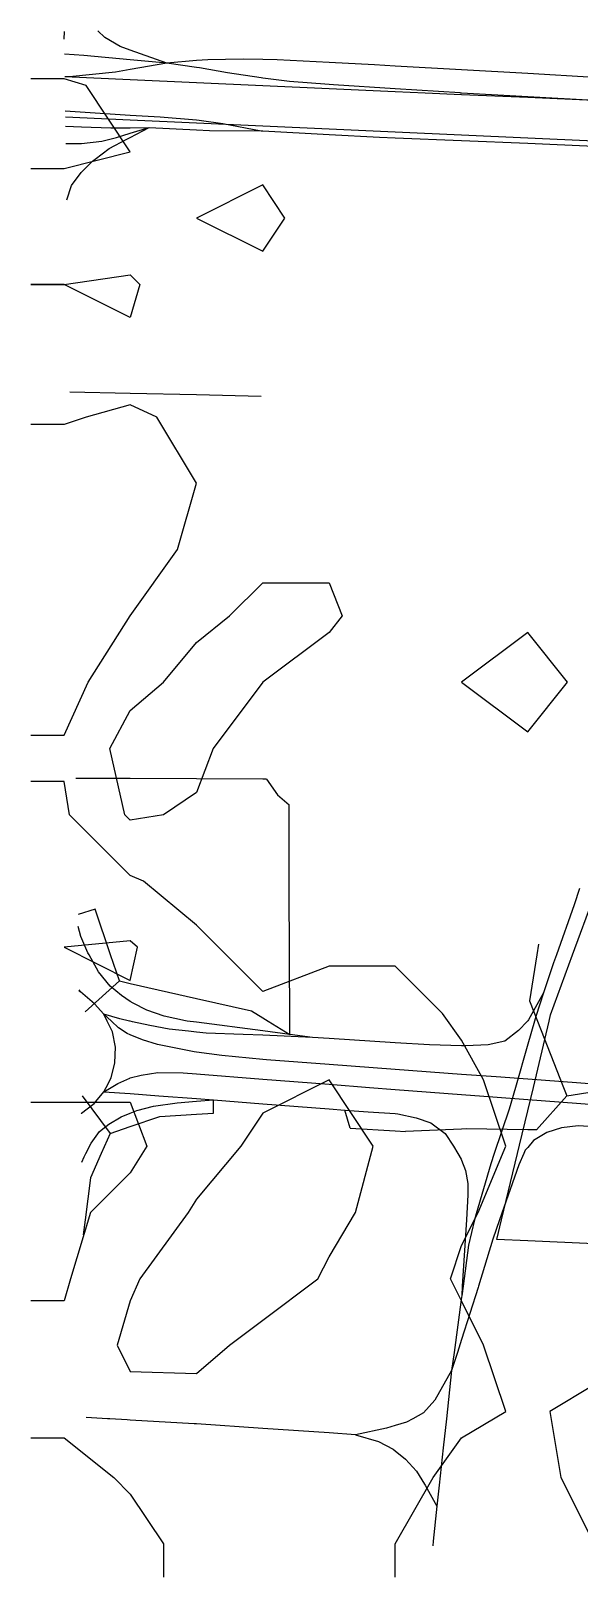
# Model space of a CAD drawing. Header units: millimetres. Extents: x -15 to 705, y -12 to 708.
# Drawn here: x -15 to 233, y -12 to 688 of the extents above; entities that cross this region are included whole.
import ezdxf

# ---------------------------------------------------------------- set-up
doc = ezdxf.new("R2010")
doc.units = ezdxf.units.MM

msp = doc.modelspace()

# ---------------------------------------------------------------- linework, layer by layer
at = {"layer": 'contours'}
for points, elevation in [([(-15, 625.8796), (0, 625.8796), (30, 633.3796), (10, 663.3796), (0, 666.3796), (-15, 666.3796)], 16), ([(90, 588.3796), (100, 603.3796), (90, 618.3796), (60, 603.3796), (90, 588.3796)], 16), ([(-15, 573.3796), (0, 573.3796), (30, 577.6653), (34.2857, 573.3796), (30, 558.3796), (0, 573.3796), (-15, 573.3796)], 26), ([(-15, 369.3796), (0, 369.3796), (10.9091, 393.3796), (30, 423.3796), (30, 423.3796), (51.4286, 453.3796), (60, 483.3796), (42, 513.3796), (30, 518.8342), (10, 513.3796), (0, 510.0463), (-15, 510.0463)], 16), ([(45, 333.3796), (30, 330.8796), (27.5, 333.3796), (20.7692, 363.3796), (30, 380.5225), (45, 393.3796), (60, 411.3796), (75, 423.3796), (90, 438.3796), (120, 438.3796), (126, 423.3796), (120, 415.8796), (90, 393.3796), (90, 393.3796), (67.5, 363.3796), (60, 343.3796), (45, 333.3796)], 26), ([(210, 370.8796), (228, 393.3796), (210, 415.8796), (180, 393.3796), (210, 370.8796)], 16), ([(150, -11.6204), (150, 3.3796), (150, 3.3796), (167.1429, 33.3796), (180, 51.3796), (200, 63.3796), (190, 93.3796), (180, 113.3796), (175, 123.3796), (180, 138.3796), (187.5, 153.3796), (200, 183.3796), (190, 213.3796), (180, 231.3796), (171.4286, 243.3796), (150, 264.8082), (120, 264.8082), (90, 253.3796), (70, 273.3796), (60, 283.3796), (36, 303.3796), (30, 305.8796), (2.5, 333.3796), (0, 348.3796), (-15, 348.3796)], 16), ([(30, 258.3796), (33.3333, 273.3796), (30, 276.3796), (0, 273.3796), (30, 258.3796)], 6), ([(60, 80.5225), (75, 93.3796), (90, 104.6296), (115, 123.3796), (120, 133.3796), (132, 153.3796), (140, 183.3796), (120, 213.3796), (90, 198.3796), (80, 183.3796), (60, 159.3796), (56.25, 153.3796), (34.2857, 123.3796), (30, 113.3796), (24, 93.3796), (30, 81.3796), (60, 80.5225)], 6), ([(-15, 203.3796), (0, 203.3796), (30, 203.3796), (37.5, 183.3796), (30, 171.3796), (12, 153.3796), (3, 123.3796), (0, 113.3796), (-15, 113.3796)], 16), ([(270, 18.3796), (277.5, 33.3796), (277.5, 63.3796), (270, 73.3796), (240, 75.3796), (220, 63.3796), (225, 33.3796), (240, 3.3797), (270, 18.3796)], 16), ([(-15, 51.3796), (0, 51.3796), (22.5, 33.3796), (30, 25.8796), (45, 3.3796), (45, -11.6204)], 16)]:
    msp.add_lwpolyline(points, dxfattribs=dict(at, elevation=elevation))
at = {"layer": 'major_roads'}
for points in [[(46.5341, 673.4969, 19.5908), (30, 679.4193, 19.7401), (25.4578, 681.0462, 19.7669), (18.5386, 685.1617, 19.8858), (15.2973, 688.1049, 19.9885)], [(46.5341, 673.4969, 19.5908), (30, 675.0332, 19.4978), (8.8945, 676.9942, 19.3359), (0.1643, 677.5201, 19.2491)], [(46.5341, 673.4969, 19.5908), (30, 670.589, 19.2523), (23.3151, 669.4133, 19.1151), (2.4166, 667.3911, 18.7924), (0.326, 667.3428, 18.7687)], [(240, 667.0715, 23.8979), (210, 668.7764, 20.3455), (180, 670.4814, 18.6859), (150, 672.1863, 18.4252), (140.5238, 672.7248, 18.5633), (120, 673.8174, 18.8882), (96.4609, 675.0704, 19.3705), (90, 675.1952, 19.5017), (81.1598, 675.3658, 19.6091), (65.0605, 675.0821, 19.7732), (60, 674.6491, 19.8038), (46.5341, 673.4969, 19.5908)], [(240, 656.5907, 22.9245), (210, 658.2862, 19.9006), (180, 659.9816, 18.6014), (179.6752, 660, 18.5996), (179.3836, 660.0165, 18.5983), (150, 661.9343, 18.4502), (122.0633, 663.7578, 18.6601), (120, 663.9115, 18.6791), (102.1311, 665.2425, 18.893), (90, 666.7846, 19.0938), (89.2736, 666.8769, 19.1043), (74.001, 669.1601, 19.353), (61.4181, 671.3468, 19.5945), (60, 671.5516, 19.6205), (46.5341, 673.4969, 19.5908)], [(0.5711, 651.9102, 18.5739), (18.6048, 650.7283, 18.5588), (30, 650.0256, 18.5253), (43.5106, 649.1924, 18.5382), (60, 647.8052, 18.5213), (61.2442, 647.7005, 18.5167), (71.9258, 646.2544, 18.4653), (89.2599, 642.8803, 18.3851)], [(0.6816, 644.9525, 18.7031), (7.8708, 644.6608, 18.6449), (21.1216, 644.2213, 18.5256), (30, 644.2964, 18.4436), (38.623, 644.3694, 18.433)], [(0.805, 637.1853, 18.8454), (7.9546, 637.2236, 18.7218), (17.0437, 638.1667, 18.5653), (23.8178, 639.9366, 18.469), (30, 641.7876, 18.4079), (38.623, 644.3694, 18.433)], [(1.2102, 611.6774, 20.1396), (3.4391, 618.1703, 19.6499), (7.7442, 623.9777, 19.1607), (12.7497, 628.9513, 18.7348), (12.9606, 629.1961, 18.7156), (14.0339, 630, 18.6435), (20.4976, 634.8413, 18.4976), (28.5121, 639.0918, 18.3919), (30, 639.8685, 18.3806), (38.623, 644.3694, 18.433)], [(38.623, 644.3694, 18.433), (60, 643.3458, 18.3693), (65.8527, 643.0655, 18.3657), (89.2599, 642.8803, 18.3851)], [(89.2599, 642.8803, 18.3851), (90, 642.8399, 18.385), (120, 641.2037, 18.5746), (142.7882, 639.9608, 18.6637), (150, 639.6681, 18.6959), (180, 638.4505, 18.8192), (210, 637.2328, 19.6382), (240, 636.0152, 21.5177), (242.4129, 635.9173, 21.7587)], [(233.4493, 300, 21.2174), (230.9342, 292.6624, 21.1747), (222.9574, 270, 21.1381), (221.6646, 266.327, 21.0949), (217.1479, 252.7526, 20.8864), (213.5653, 242.0161, 20.6724), (212.9866, 240, 20.6273), (210, 229.5946, 20.1747), (204.3759, 210, 18.6817), (201.5452, 200.1378, 17.9146), (194.8054, 180, 16.0878), (193.2555, 175.3689, 15.8575), (186.6057, 152.7991, 14.9246), (185.9347, 150, 14.8358), (183.1824, 138.5177, 14.4342), (180.6749, 120, 14.065), (180.0923, 115.698, 14.0112), (180, 115.0158, 14.0031), (176.6142, 90, 13.7734), (175.5036, 81.7943, 13.8134)], [(112.5378, 232.5631, 11.574), (102.2352, 233.9224, 11.5302), (90, 235.5242, 11.4571), (60, 239.4518, 11.232), (55.8131, 240, 11.2418), (54.9837, 240.1086, 11.2462), (45.3648, 242.2217, 11.3305), (37.5568, 244.9672, 11.3917), (31.2722, 248.0526, 11.4105), (30, 248.9147, 11.4134), (26.0368, 251.6004, 11.5296), (20.9548, 255.7544, 11.5968), (15.6713, 262.3289, 11.5302), (11.322, 270, 11.2886), (10.8289, 270.8698, 11.332), (7.6627, 278.2394, 11.6919), (6.4346, 282.8085, 11.9211)], [(7.4491, 253.3018, 11.5346), (6.8895, 254.1732, 11.5088)], [(7.4491, 253.3018, 11.5346), (6.8993, 253.5567, 11.5262)], [(18.0372, 243.1526, 11.5145), (13.8494, 247.7944, 11.5925), (7.4491, 253.3018, 11.5346)], [(217.1479, 252.7526, 20.8864), (210.3253, 240.5159, 20.6409), (210, 240.1758, 20.6328), (209.8319, 240, 20.6169), (205.7885, 235.7727, 20.1274), (199.5791, 230.8821, 19.3713), (192.0045, 229.2108, 18.629), (181.8938, 228.7622, 17.7317), (180, 228.8178, 17.5744), (165.4813, 229.2442, 15.9019), (150, 230.2147, 14.1882), (120, 232.0953, 11.6615), (112.5378, 232.5631, 11.574), (90, 233.5637, 11.2412), (81.1144, 233.9582, 11.154), (64.3386, 234.6017, 10.9564), (60, 235.0142, 10.9181), (56.3044, 235.3656, 10.9569), (47.5886, 236.3229, 11.0302), (38.8187, 237.9852, 11.0803), (30.9668, 239.7084, 11.0689), (30, 239.9226, 11.0632), (29.6507, 240, 11.0761), (25.2953, 240.9649, 11.26), (18.0372, 243.1526, 11.5145)], [(18.0881, 208.0504, 12.298), (19.0875, 210, 12.1821), (21.3038, 214.3235, 11.8644), (23.0681, 221.1307, 11.594), (23.2999, 228.1642, 11.4758), (21.9791, 235.071, 11.4416), (19.575, 240, 11.4445), (18.0372, 243.1526, 11.5145)], [(195.679, 214.7173, 18.0007), (180, 215.8924, 16.4345), (150, 218.1408, 12.8222), (120, 220.3892, 10.1813), (91.6116, 222.5169, 10.0473), (90, 222.6661, 10.0408), (71.4064, 224.3874, 10.1908), (60, 225.9629, 10.2779), (58.9251, 226.1114, 10.3155), (42.2622, 229.3756, 10.8315), (35.6065, 231.4893, 10.9792), (30, 233.8414, 11.0541), (28.5682, 234.442, 11.1259), (24.6367, 237.0077, 11.2924), (21.423, 240, 11.377), (18.0372, 243.1526, 11.5145)], [(18.0881, 208.0504, 12.298), (21.408, 210, 11.9346), (24.4107, 211.7633, 11.594), (29.8001, 214.2077, 11.044), (30, 214.2603, 11.0247), (34.9833, 215.5716, 10.7802), (42.4544, 216.7397, 10.446), (53.8718, 216.5682, 9.9025), (60, 216.0915, 9.5798), (90, 213.758, 9.0596), (120, 211.4246, 9.0477), (138.3147, 210, 10.7196), (150, 209.0911, 11.8475), (180, 206.7576, 15.7159), (194.1482, 205.6571, 17.3004)], [(482.6889, 193.6148, 14.8047), (480, 193.8125, 14.6937), (450, 196.0182, 14.9377), (420, 198.224, 16.055), (390, 200.4298, 16.7819), (360, 202.6355, 16.7729), (330, 204.8413, 16.9192), (300, 207.047, 17.7439), (270, 209.2528, 19.3347), (259.8374, 210, 19.6866), (240, 211.4585, 20.4118), (210, 213.6643, 19.4799), (195.679, 214.7173, 18.0007)], [(7.9699, 198.3432, 13.5178), (13.5704, 202.6389, 12.8323), (18.0881, 208.0504, 12.298)], [(8.1298, 176.0975, 13.5371), (9.0917, 178.5528, 13.5354), (9.8437, 180, 13.5094), (12.342, 184.8079, 13.138), (16.0644, 190.0024, 12.6328), (20.2704, 193.4124, 12.1067), (25.8444, 196.6677, 11.443), (30, 198.3241, 10.9634), (32.954, 199.5015, 10.7473), (40.5416, 201.4422, 10.2119), (51.1589, 202.976, 9.4868), (60, 203.6862, 8.8899), (67.7316, 204.3073, 8.7313)], [(18.0881, 208.0504, 12.298), (30, 207.1751, 11.005), (42.922, 206.2255, 10.1363), (60, 204.9051, 8.9399), (67.7316, 204.3073, 8.7313), (90, 202.5855, 8.0669), (120, 200.266, 8.2876), (127.1113, 199.7161, 8.9753), (137.7577, 198.8824, 10.0044), (150, 198.1609, 11.2022), (151.1605, 198.0925, 11.3524), (159.5128, 196.2286, 12.3508), (166.068, 193.9555, 13.0838), (172.5531, 189.0624, 13.6461), (176.4042, 183.4589, 13.8129), (178.375, 180, 13.8608), (179.797, 177.5044, 14.0491), (180, 176.9822, 14.0764), (181.8029, 172.3451, 14.3196), (182.7968, 166.5569, 14.4498), (182.8794, 161.3577, 14.4585), (182.1861, 150, 14.3672), (180.3549, 120, 14.0297), (180.0923, 115.698, 14.0112)], [(194.1482, 205.6571, 17.3004), (210, 204.4689, 19.1051), (240, 202.2202, 20.3571), (270, 199.9715, 19.5117), (300, 197.7228, 17.9382), (330, 195.474, 16.9308), (360, 193.2253, 16.6591), (390, 190.9766, 16.4901), (420, 188.7279, 15.7563), (450, 186.4791, 14.7502), (480, 184.2304, 14.5096), (482.1537, 184.069, 14.5779)], [(7.7778, 198.2538, 13.5413), (7.9699, 198.3432, 13.5178)], [(7.7796, 198.1412, 13.5425), (7.9699, 198.3432, 13.5178)], [(225.2057, 191.6268, 19.4629), (218.633, 189.6, 19.033), (212.6444, 185.948, 18.5508), (210, 182.8436, 18.2645), (208.8755, 181.5234, 18.0615), (208.2021, 180, 17.9095), (205.9571, 174.9207, 17.5593), (197.2436, 150, 16.2496), (194.209, 141.3211, 15.7797), (187.703, 120, 14.84), (187.5229, 119.41, 14.8169), (180, 95.8662, 14.0513), (178.1256, 90, 13.9041), (175.5036, 81.7943, 13.8134)], [(449.7463, 174.9632, 14.7621), (440.9846, 176.6439, 14.975), (420, 178.2568, 15.5383), (397.3203, 180, 15.9879), (390, 180.5627, 16.1686), (360, 182.8685, 16.5338), (330, 185.1744, 16.9436), (300, 187.4802, 18.1516), (270, 189.7861, 19.7059), (240, 192.0919, 20.2994), (232.8681, 192.6401, 19.9085), (225.2057, 191.6268, 19.4629)], [(175.5036, 81.7943, 13.8134), (167.8736, 68.4676, 13.4807), (162.744, 62.6469, 13.253), (157.9657, 60, 12.9982), (155.1154, 58.4211, 12.8656), (150, 56.9468, 12.5855), (146.0782, 55.8165, 12.3752), (131.9803, 52.7786, 11.6014)], [(175.5036, 81.7943, 13.8134), (173.1246, 60, 14.0149), (171.6875, 46.8349, 14.2907), (169.8851, 30, 14.6746), (168.868, 20.4999, 14.95), (167.1698, 4.6765, 15.4206), (167.0472, 2.4834, 15.4919)], [(131.9803, 52.7786, 11.6014), (120, 53.592, 10.7942), (90, 55.6288, 9.4792), (60, 57.6657, 9.1143), (58.9376, 57.7378, 9.1764), (30, 59.4543, 10.8589), (28.5426, 59.5407, 10.9953), (20.7635, 60, 11.722), (19.6705, 60.0645, 11.826), (9.964, 60.633, 12.7489)], [(131.9803, 52.7786, 11.6014), (142.3353, 49.7486, 12.3926), (148.9864, 46.3069, 12.9469), (150, 45.4763, 13.0418), (154.5559, 41.7429, 13.4518), (159.5889, 36.3531, 13.9276), (163.2565, 30.403, 14.3224), (163.4849, 30, 14.3472), (168.868, 20.4999, 14.95)]]:
    msp.add_polyline3d(points, dxfattribs=at)
at = {"layer": 'minor_roads'}
for points in [[(2.5903, 524.8023, 16.1664), (30, 524.1916, 18.3651), (60, 523.5232, 20.3922), (89.2777, 522.8709, 21.0487)], [(91.7244, 349.4561, 23.7219), (90, 349.4638, 23.7615), (60, 349.5971, 23.6443), (30, 349.7305, 21.7229), (5.3697, 349.84, 18.9757)], [(91.7244, 349.4561, 23.7219), (96.6467, 342.3744, 23.3105), (101.8728, 337.7956, 23.0472)], [(102.2352, 233.9224, 11.5302), (102.214, 240, 12.2396), (102.1094, 270, 16.3484), (102.0047, 300, 20.0449), (101.9, 330, 22.7505), (101.8728, 337.7956, 23.0472)]]:
    msp.add_polyline3d(points, dxfattribs=at)
at = {"layer": 'parks'}
msp.add_polyline3d([(240, 139.1624, 19.7562), (210, 140.4932, 17.6714), (195.9473, 141.1165, 15.9873), (198.0993, 150, 16.3565), (205.3668, 180, 17.5239), (206.2883, 183.8039, 17.8077), (210, 199.4058, 18.9083), (212.5204, 210, 19.4109), (219.6574, 240, 20.6244), (220.3372, 242.8574, 20.6774), (230.2923, 270, 21.0103), (240, 296.468, 21.1405)], dxfattribs=at)
at = {"layer": 'paths'}
for points in [[(14.0821, 290.5902, 13.2009), (6.3478, 288.2719, 12.2892)], [(25.049, 258.1693, 11.6953), (21.0471, 270, 11.7848), (14.0821, 290.5902, 13.2009)], [(214.8981, 274.8745, 21.2857), (214.1229, 270, 21.2921), (210.7987, 249.0949, 20.847)], [(9.5223, 244.14, 11.7272), (25.049, 258.1693, 11.6953)], [(25.049, 258.1693, 11.6953), (30, 257.0513, 11.733), (60, 250.2772, 12.3402), (84.8704, 244.6613, 12.4227)], [(210.7987, 249.0949, 20.847), (214.3877, 240, 20.6267), (226.2262, 210, 19.9049), (227.7402, 206.1633, 19.8856), (213.9504, 190.7792, 18.7993), (210, 190.8375, 18.5752), (182.1466, 191.2487, 15.0383), (180, 191.1528, 14.7587), (154.69, 190.0229, 11.342)], [(84.8704, 244.6613, 12.4227), (90, 241.489, 12.145), (92.4077, 240, 12.0072), (102.2352, 233.9224, 11.5302)], [(8.1673, 206.2275, 13.3946), (20.9305, 189.1023, 12.0385)], [(67.7161, 198.2769, 8.4268), (67.7316, 204.3073, 8.7313)], [(227.7402, 206.1633, 19.8856), (240, 208.1063, 20.3906), (249.3643, 209.5903, 20.0648)], [(20.9305, 189.1023, 12.0385), (30, 192.2465, 10.9348), (43.3709, 196.8819, 9.911), (60, 197.8348, 8.6498), (67.7161, 198.2769, 8.4268)], [(129.5183, 191.4801, 8.7298), (127.1113, 199.7161, 8.9753)], [(20.9305, 189.1023, 12.0385), (16.8793, 180, 12.5906), (11.9864, 169.0065, 12.6934), (9.5318, 150, 12.059), (8.6525, 143.1915, 11.8075)], [(129.5183, 191.4801, 8.7298), (150, 190.2944, 10.7378), (154.69, 190.0229, 11.342)]]:
    msp.add_polyline3d(points, dxfattribs=at)
at = {"layer": 'railways'}
for points in [[(0.055, 684.3971, 19.5732), (0.1505, 687.8639, 19.7388)], [(240, 656.5517, 22.9219), (210, 657.9035, 19.8958), (180, 659.2553, 18.6087), (163.4736, 660, 18.5206), (150, 660.6071, 18.4534), (120, 661.9589, 18.6379), (90, 663.3107, 18.9254), (60, 664.6625, 19.2128), (30, 666.0143, 18.9996), (0.3258, 667.3514, 18.7691)], [(240, 638.257, 21.671), (210, 639.609, 19.6679), (180, 640.9609, 18.7938), (150, 642.3129, 18.6645), (120, 643.6648, 18.5775), (90, 645.0167, 18.4332), (60, 646.3687, 18.4724), (30, 647.7206, 18.4924), (0.6166, 649.0448, 18.6273)]]:
    msp.add_polyline3d(points, dxfattribs=at)

doc.saveas('drawing.dxf')
